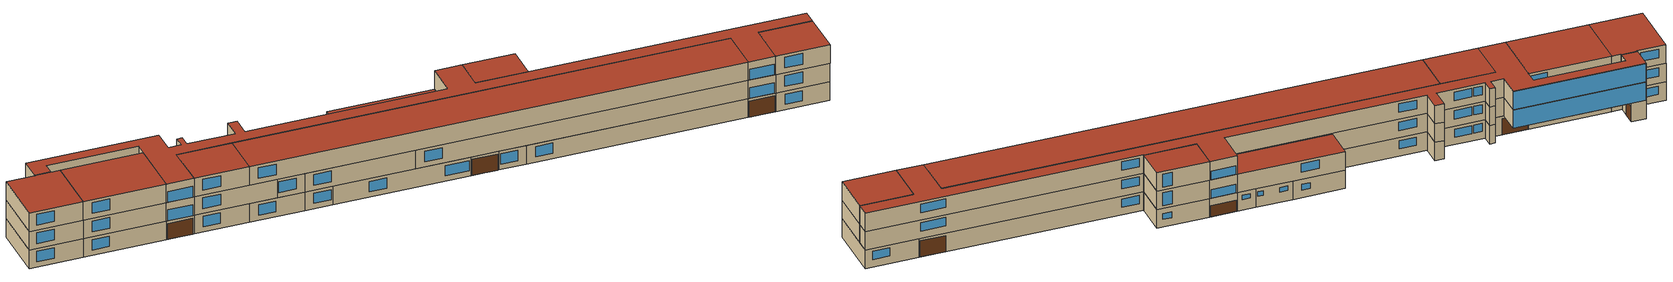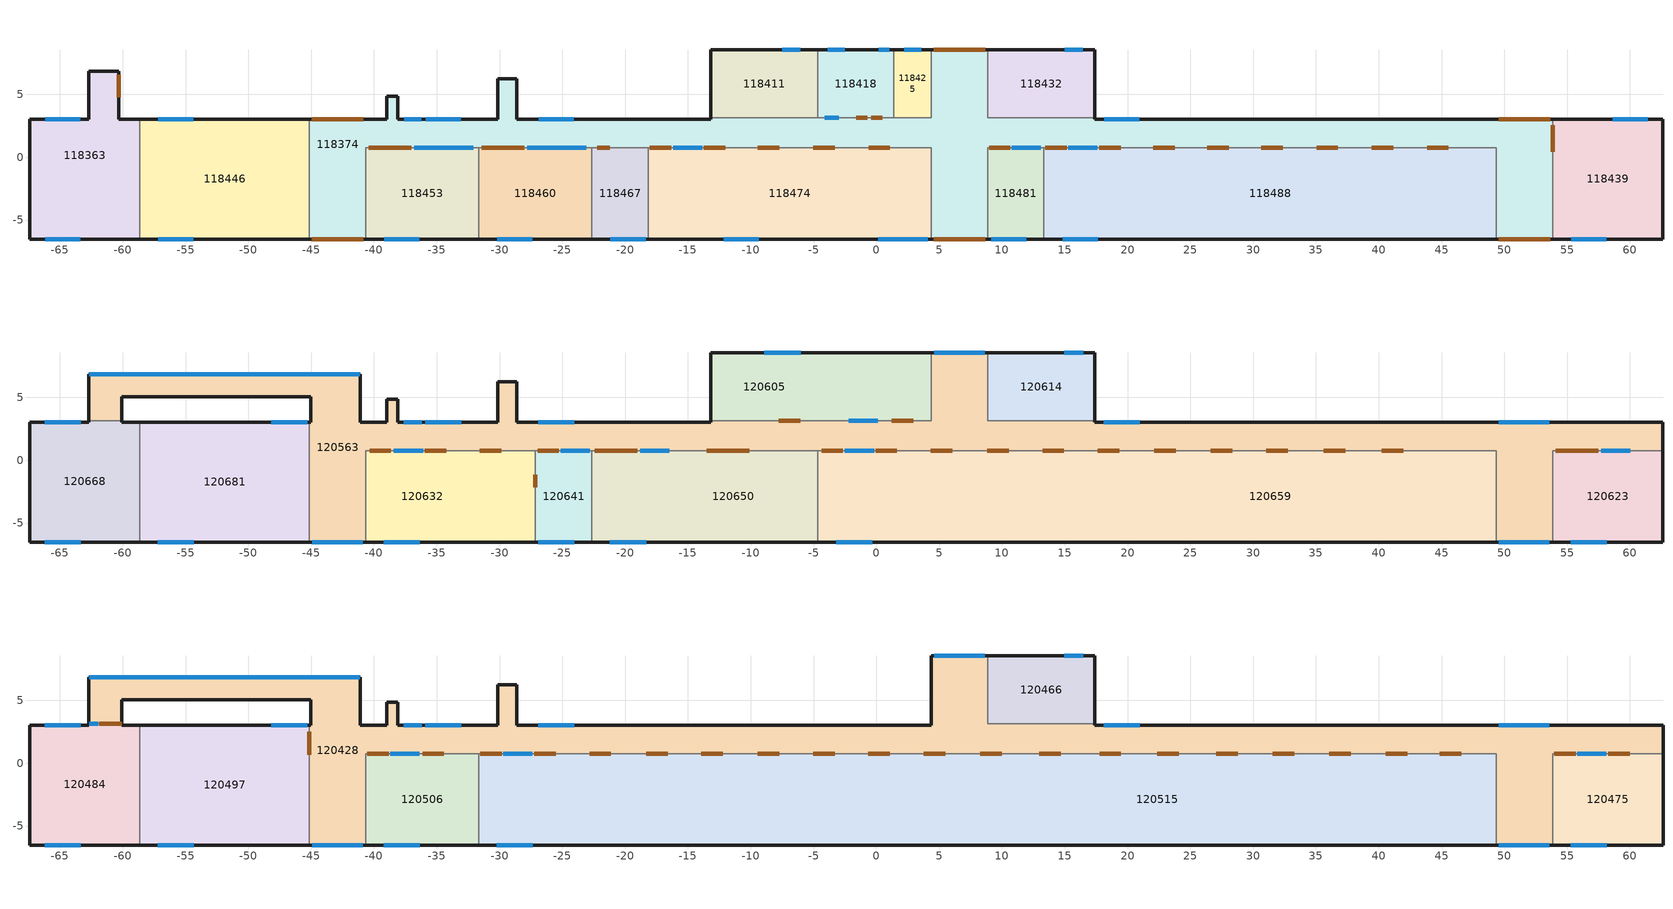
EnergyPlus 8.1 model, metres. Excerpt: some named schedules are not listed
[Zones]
118363
 floor ground (1): -58.65,-6.51 -67.42,-6.51 -67.42,3.04 -62.7,3.04 -62.7,6.84 -60.3,6.84 -60.3,3.04 -58.65,3.04 z0
 wall outside (5): -58.65,3.04 -60.3,3.04 -60.3,6.84 -62.7,6.84 -62.7,3.04 -67.42,3.04 -67.42,-6.51 -58.65,-6.51 z0:3.3
 wall to 118446 (9): -58.65,-6.51 -58.65,3.04 z0:3.3
 window (1001): -63.38,3.04 -66.17,3.04 z1.33:2.77
 window x2 (1001): -66.17,-6.51 -63.38,-6.51 z0.93:2.77
 door (7): -60.3,4.79 -60.3,6.59 z0:2.55
118446
 floor ground (1): -45.15,-6.51 -58.65,-6.51 -58.65,3.04 -45.15,3.04 z0
 wall outside (5): -45.15,3.04 -58.65,3.04 / -58.65,-6.51 -45.15,-6.51 z0:3.3
 wall to 118374 (10): -45.15,-6.51 -45.15,3.04 z0:3.3
 window x3 (1001): -54.38,3.04 -57.17,3.04 z1.33:2.77
 window x2 (1001): -57.17,-6.51 -54.38,-6.51 z0.93:2.77
118374
 floor ground (1): 53.85,-6.51 49.35,-6.51 49.35,0.76 8.85,0.76 8.85,-6.51 4.35,-6.51 4.35,0.76 -40.65,0.76 -40.65,-6.51 -45.15,-6.51 -45.15,3.04 -39,3.04 -39,4.84 -38.1,4.84 -38.1,3.04 -30.15,3.04 -30.15,6.24 -28.65,6.24 -28.65,3.04 -13.2,3.04 -13.2,3.16 4.35,3.16 4.35,8.54 8.85,8.54 8.85,3.16 17.4,3.16 17.4,3.04 53.85,3.04 z0
 wall outside (5): -45.15,-6.51 -40.65,-6.51 / 4.35,-6.51 8.85,-6.51 / 49.35,-6.51 53.85,-6.51 / 53.85,3.04 17.4,3.04 17.4,3.16 / 8.85,8.54 4.35,8.54 / -13.2,3.16 -13.2,3.04 -28.65,3.04 -28.65,6.24 -30.15,6.24 -30.15,3.04 -38.1,3.04 -38.1,4.84 -39,4.84 -39,3.04 -45.15,3.04 z0:3.3
 wall to 118453 (10): -40.65,-6.51 -40.65,0.76 -31.65,0.76 z0:3.3
 wall to 118460 (10): -31.65,0.76 -22.65,0.76 z0:3.3
 wall to 118467 (9): -22.65,0.76 -18.15,0.76 z0:3.3
 wall to 118474 (10): -18.15,0.76 4.35,0.76 4.35,-6.51 z0:3.3
 wall to 118481 (10): 8.85,-6.51 8.85,0.76 13.33,0.76 z0:3.3
 wall to 118488 (10): 13.33,0.76 49.35,0.76 49.35,-6.51 z0:3.3
 wall to 118439 (10): 53.85,-6.51 53.85,3.04 z0:3.3
 wall to 118432 (9): 17.4,3.16 8.85,3.16 8.85,8.54 z0:3.3
 wall to 118425 (9): 4.35,8.54 4.35,3.16 1.4,3.16 z0:3.3
 wall to 118418 (9): 1.4,3.16 -4.65,3.16 z0:3.3
 wall to 118411 (9): -4.65,3.16 -13.2,3.16 z0:3.3
 window (1001): -33.08,3.04 -35.87,3.04 / -36.23,3.04 -37.57,3.04 z1.33:2.77
 window inside (1002): -36.81,0.76 -32.09,0.76 / -27.81,0.76 -23.09,0.76 / 10.77,0.76 13.09,0.76 z1.34:2.96; -2.99,3.16 -4.11,3.16 z1.34:2.26
 window inside x5 (1002): -16.19,0.76 -13.87,0.76 z1.35:2.97
 window inside x8 (1002): 15.27,0.76 17.59,0.76 z1.34:2.96
 window x7 (1001): 20.92,3.04 18.13,3.04 z1.33:2.77
 window x3 (1001): -24.08,3.04 -26.87,3.04 z1.33:2.77
 door (7): -40.85,3.04 -44.94,3.04 / -44.94,-6.51 -40.85,-6.51 / 4.56,-6.51 8.65,-6.51 / 49.56,-6.51 53.65,-6.51 / 53.65,3.04 49.56,3.04 z0:2.85; 8.65,8.54 4.56,8.54 z0:2
 door inside (11): -40.42,0.76 -37.03,0.76 / -31.42,0.76 -28.02,0.76 / -22.22,0.76 -21.23,0.76 / -18.02,0.76 -16.33,0.76 / -13.72,0.76 -12.03,0.76 / -9.42,0.76 -7.73,0.76 / -5.02,0.76 -3.33,0.76 / -0.62,0.76 1.07,0.76 / 8.98,0.76 10.67,0.76 / 13.45,0.76 15.15,0.76 / 17.75,0.76 19.45,0.76 / 22.05,0.76 23.75,0.76 / 26.35,0.76 28.05,0.76 / 30.65,0.76 32.35,0.76 / 35.05,0.76 36.75,0.76 / 39.45,0.76 41.15,0.76 / 43.85,0.76 45.55,0.76 z0:2; 53.85,0.44 53.85,2.54 / 0.48,3.16 -0.41,3.16 / -0.72,3.16 -1.62,3.16 z0:2.7
118453
 floor ground (1): -31.65,-6.51 -40.65,-6.51 -40.65,0.76 -31.65,0.76 z0
 wall outside (5): -40.65,-6.51 -31.65,-6.51 z0:3.3
 wall to 118460 (9): -31.65,-6.51 -31.65,0.76 z0:3.3
 window x2 (1001): -39.17,-6.51 -36.38,-6.51 z0.93:2.77
118460
 floor ground (1): -22.65,-6.51 -31.65,-6.51 -31.65,0.76 -22.65,0.76 z0
 wall outside (5): -31.65,-6.51 -22.65,-6.51 z0:3.3
 wall to 118467 (9): -22.65,-6.51 -22.65,0.76 z0:3.3
 window x2 (1001): -30.17,-6.51 -27.38,-6.51 z0.93:2.77
118467
 floor ground (1): -18.15,-6.51 -22.65,-6.51 -22.65,0.76 -18.15,0.76 z0
 wall outside (5): -22.65,-6.51 -18.15,-6.51 z0:3.3
 wall to 118474 (10): -18.15,-6.51 -18.15,0.76 z0:3.3
 window (1001): -21.17,-6.51 -18.38,-6.51 z0.93:2.77
118474
 floor ground (1): 4.35,-6.51 -18.15,-6.51 -18.15,0.76 4.35,0.76 z0
 wall outside (5): -18.15,-6.51 4.35,-6.51 z0:3.3
 window x4 (1001): -12.17,-6.51 -9.38,-6.51 z0.93:2.77
 window (1001): 0.13,-6.51 4.07,-6.51 z0.93:2.77
118481
 floor ground (1): 13.33,-6.51 8.85,-6.51 8.85,0.76 13.33,0.76 z0
 wall outside (5): 8.85,-6.51 13.33,-6.51 z0:3.3
 wall to 118488 (9): 13.33,-6.51 13.33,0.76 z0:3.3
 window (1001): 9.13,-6.51 11.92,-6.51 z0.93:2.77
118488
 floor ground (1): 49.35,-6.51 13.33,-6.51 13.33,0.76 49.35,0.76 z0
 wall outside (5): 13.33,-6.51 49.35,-6.51 z0:3.3
 window x8 (1001): 14.83,-6.51 17.62,-6.51 z0.93:2.77
118439
 floor ground (1): 62.63,-6.51 53.85,-6.51 53.85,3.04 62.63,3.04 z0
 wall outside (5): 53.85,-6.51 62.63,-6.51 62.63,3.04 53.85,3.04 z0:3.3
 window x2 (1001): 61.42,3.04 58.63,3.04 z1.33:2.77; 55.33,-6.51 58.12,-6.51 z0.93:2.77
118432
 floor ground (1): 17.4,3.16 8.85,3.16 8.85,8.54 17.4,8.54 z0
 wall outside (5): 17.4,3.16 17.4,8.54 8.85,8.54 z0:3.3
 window x2 (1001): 16.44,8.54 15,8.54 z1.33:2.37
118425
 floor ground (1): 4.35,3.16 1.4,3.16 1.4,8.54 4.35,8.54 z0
 wall outside (5): 4.35,8.54 1.4,8.54 z0:3.3
 wall to 118418 (10): 1.4,8.54 1.4,3.16 z0:3.3
 window (1001): 3.57,8.54 2.23,8.54 z1.88:2.67
118418
 floor ground (1): 1.4,3.16 -4.65,3.16 -4.65,8.54 1.4,8.54 z0
 wall outside (5): 1.4,8.54 -4.65,8.54 z0:3.3
 wall to 118411 (10): -4.65,8.54 -4.65,3.16 z0:3.3
 window (1001): -2.53,8.54 -3.87,8.54 z1.83:2.62
 window x2 (1001): 1.02,8.54 0.18,8.54 z1.88:2.72
118411
 floor ground (1): -4.65,3.16 -13.2,3.16 -13.2,8.54 -4.65,8.54 z0
 wall outside (5): -4.65,8.54 -13.2,8.54 -13.2,3.16 z0:3.3
 window x2 (1001): -6.06,8.54 -7.5,8.54 z1.33:2.37
120563
 floor outside (13): -41.1,3.04 -45.03,3.04 -45.03,5.06 -60.09,5.06 -60.09,3.16 -60.3,3.16 -60.3,6.84 -41.1,6.84 z3.3
 floor to 118363 (4): -60.3,3.16 -62.7,3.16 -62.7,6.84 -60.3,6.84 z3.3
 floor to 118374 (4): 53.85,-6.51 49.35,-6.51 49.35,0.76 -40.65,0.76 -40.65,-6.51 -45.15,-6.51 -45.15,3.04 -39,3.04 -39,4.84 -38.1,4.84 -38.1,3.04 -30.15,3.04 -30.15,6.24 -28.65,6.24 -28.65,3.04 -13.2,3.04 -13.2,3.16 4.35,3.16 4.35,8.54 8.85,8.54 8.85,3.16 17.4,3.16 17.4,3.04 53.85,3.04 z3.3
 floor to 118439 (4): 62.63,0.76 53.85,0.76 53.85,3.04 62.63,3.04 z3.3
 wall outside (5): -60.09,3.16 -60.09,5.06 -45.03,5.06 -45.03,3.04 -45.15,3.04 / -45.15,-6.51 -40.65,-6.51 / 49.35,-6.51 53.85,-6.51 / 62.63,0.76 62.63,3.04 17.4,3.04 17.4,3.16 / 8.85,8.54 4.35,8.54 / -13.2,3.16 -13.2,3.04 -28.65,3.04 -28.65,6.24 -30.15,6.24 -30.15,3.04 -38.1,3.04 -38.1,4.84 -39,4.84 -39,3.04 -41.1,3.04 -41.1,6.84 -62.7,6.84 -62.7,3.16 z3.3:6.6
 wall to 120668 (10): -62.7,3.16 -60.09,3.16 z3.3:6.6
 wall to 120681 (10): -45.15,3.04 -45.15,-6.51 z3.3:6.6
 wall to 120632 (10): -40.65,-6.51 -40.65,0.76 -27.15,0.76 z3.3:6.6
 wall to 120641 (10): -27.15,0.76 -22.65,0.76 z3.3:6.6
 wall to 120650 (10): -22.65,0.76 -4.65,0.76 z3.3:6.6
 wall to 120659 (10): -4.65,0.76 49.35,0.76 49.35,-6.51 z3.3:6.6
 wall to 120623 (10): 53.85,-6.51 53.85,0.76 62.63,0.76 z3.3:6.6
 wall to 120614 (9): 17.4,3.16 8.85,3.16 8.85,8.54 z3.3:6.6
 wall to 120605 (10): 4.35,8.54 4.35,3.16 -13.2,3.16 z3.3:6.6
 window (1001): -41.14,6.84 -62.65,6.84 z3.34:6.56; -44.9,-6.51 -40.89,-6.51 / 49.57,-6.51 53.59,-6.51 z3.34:5.26; 53.59,3.04 49.57,3.04 / -33.04,3.04 -35.91,3.04 / -36.19,3.04 -37.61,3.04 z4.59:6.11; 8.61,8.54 4.6,8.54 z3.34:4.86
 window inside x3 (1002): -38.41,0.76 -36.09,0.76 z4.64:6.26
 window inside (1002): -25.13,0.76 -22.81,0.76 z4.74:6.36
 window inside x4 (1002): -18.81,0.76 -16.49,0.76 z4.64:6.26
 window inside x11 (1002): -2.51,0.76 -0.19,0.76 z4.74:6.36
 window inside x2 (1002): 57.69,0.76 60.01,0.76 / 0.11,3.16 -2.21,3.16 z4.64:6.26
 window x9 (1001): 20.96,3.04 18.09,3.04 z4.59:6.11
 window x3 (1001): -24.04,3.04 -26.91,3.04 z4.59:6.11
 door inside (11): -40.35,0.76 -38.65,0.76 / -35.95,0.76 -34.25,0.76 / -31.57,0.76 -29.87,0.76 / -26.97,0.76 -25.27,0.76 / -22.42,0.76 -19.02,0.76 / -13.52,0.76 -10.12,0.76 / -4.37,0.76 -2.67,0.76 / -0.07,0.76 1.63,0.76 / 4.33,0.76 6.03,0.76 / 8.83,0.76 10.53,0.76 / 13.23,0.76 14.93,0.76 / 17.63,0.76 19.33,0.76 / 22.13,0.76 23.83,0.76 / 26.63,0.76 28.33,0.76 / 31.03,0.76 32.73,0.76 / 35.63,0.76 37.33,0.76 / 40.23,0.76 41.93,0.76 / 54.08,0.76 57.48,0.76 z3.4:5.4; 2.93,3.16 1.23,3.16 / -6.07,3.16 -7.77,3.16 z3.45:5.45
120668
 floor to 118363 (4): -58.65,-6.51 -67.42,-6.51 -67.42,3.04 -62.7,3.04 -62.7,3.16 -60.3,3.16 -60.3,3.04 -58.65,3.04 z3.3
 wall outside (5): -62.7,3.16 -62.7,3.04 -67.42,3.04 -67.42,-6.51 -58.65,-6.51 / -58.65,3.04 -60.09,3.04 -60.09,3.16 z3.3:6.6
 wall to 120681 (9): -58.65,-6.51 -58.65,3.04 z3.3:6.6
 window (1001): -63.34,3.04 -66.21,3.04 z4.59:6.11
 window x2 (1001): -66.21,-6.51 -63.34,-6.51 z4.19:6.11
120659
 floor to 118374 (4): 8.85,-6.51 4.35,-6.51 4.35,0.76 8.85,0.76 z3.3
 floor to 118474 (4): 4.35,-6.51 -4.65,-6.51 -4.65,0.76 4.35,0.76 z3.3
 floor to 118481 (4): 13.33,-6.51 8.85,-6.51 8.85,0.76 13.33,0.76 z3.3
 floor to 118488 (4): 49.35,-6.51 13.33,-6.51 13.33,0.76 49.35,0.76 z3.3
 wall outside (5): -4.65,-6.51 49.35,-6.51 z3.3:6.6
 wall to 120650 (10): -4.65,0.76 -4.65,-6.51 z3.3:6.6
 window x12 (1001): -3.21,-6.51 -0.34,-6.51 z4.19:6.11
120605
 floor to 118411 (4): -4.65,3.16 -13.2,3.16 -13.2,8.54 -4.65,8.54 z3.3
 floor to 118418 (4): 1.4,3.16 -4.65,3.16 -4.65,8.54 1.4,8.54 z3.3
 floor to 118425 (4): 4.35,3.16 1.4,3.16 1.4,8.54 4.35,8.54 z3.3
 wall outside (5): 4.35,8.54 -13.2,8.54 -13.2,3.16 z3.3:6.6
 window x4 (1001): -6.04,8.54 -8.91,8.54 z4.59:6.11
 roof outside (15_1): -13.2,3.16 4.35,3.16 4.35,8.54 -13.2,8.54 z6.6
120614
 floor to 118432 (4): 17.4,3.16 8.85,3.16 8.85,8.54 17.4,8.54 z3.3
 wall outside (5): 17.4,3.16 17.4,8.54 8.85,8.54 z3.3:6.6
 window x2 (1001): 16.48,8.54 14.96,8.54 z3.79:6.11
120623
 floor to 118439 (4): 62.63,-6.51 53.85,-6.51 53.85,0.76 62.63,0.76 z3.3
 wall outside (5): 53.85,-6.51 62.63,-6.51 62.63,0.76 z3.3:6.6
 window x2 (1001): 55.29,-6.51 58.16,-6.51 z4.19:6.11
120681
 floor to 118446 (4): -45.15,-6.51 -58.65,-6.51 -58.65,3.04 -45.15,3.04 z3.3
 wall outside (5): -45.15,3.04 -58.65,3.04 / -58.65,-6.51 -45.15,-6.51 z3.3:6.6
 window x3 (1001): -45.31,3.04 -48.18,3.04 z4.59:6.11; -57.21,-6.51 -54.34,-6.51 z4.19:6.11
120632
 floor to 118453 (4): -31.65,-6.51 -40.65,-6.51 -40.65,0.76 -31.65,0.76 z3.3
 floor to 118460 (4): -27.15,-6.51 -31.65,-6.51 -31.65,0.76 -27.15,0.76 z3.3
 wall outside (5): -40.65,-6.51 -27.15,-6.51 z3.3:6.6
 wall to 120641 (9): -27.15,-6.51 -27.15,0.76 z3.3:6.6
 window x3 (1001): -39.21,-6.51 -36.34,-6.51 z4.19:6.11
 door inside (11): -27.15,-2.16 -27.15,-1.16 z3.4:5.4
120641
 floor to 118460 (4): -22.65,-6.51 -27.15,-6.51 -27.15,0.76 -22.65,0.76 z3.3
 wall outside (5): -27.15,-6.51 -22.65,-6.51 z3.3:6.6
 wall to 120650 (9): -22.65,-6.51 -22.65,0.76 z3.3:6.6
 window (1001): -26.91,-6.51 -24.04,-6.51 z4.19:6.11
120650
 floor to 118467 (4): -18.15,-6.51 -22.65,-6.51 -22.65,0.76 -18.15,0.76 z3.3
 floor to 118474 (4): -4.65,-6.51 -18.15,-6.51 -18.15,0.76 -4.65,0.76 z3.3
 wall outside (5): -22.65,-6.51 -4.65,-6.51 z3.3:6.6
 window x4 (1001): -21.21,-6.51 -18.34,-6.51 z4.19:6.11
120428
 floor to 120563 (4): 62.63,0.76 53.85,0.76 53.85,-6.51 49.35,-6.51 49.35,0.76 -40.65,0.76 -40.65,-6.51 -45.15,-6.51 -45.15,3.04 -45.03,3.04 -45.03,5.06 -60.09,5.06 -60.09,3.16 -62.7,3.16 -62.7,6.84 -41.1,6.84 -41.1,3.04 -39,3.04 -39,4.84 -38.1,4.84 -38.1,3.04 -30.15,3.04 -30.15,6.24 -28.65,6.24 -28.65,3.04 4.35,3.04 4.35,8.54 8.85,8.54 8.85,3.16 17.4,3.16 17.4,3.04 62.63,3.04 z6.6
 wall outside (5): 8.85,8.54 4.35,8.54 4.35,3.04 -28.65,3.04 -28.65,6.24 -30.15,6.24 -30.15,3.04 -38.1,3.04 -38.1,4.84 -39,4.84 -39,3.04 -41.1,3.04 -41.1,6.84 -62.7,6.84 -62.7,3.16 / -60.09,3.16 -60.09,5.06 -45.03,5.06 -45.03,3.04 -45.15,3.04 / -45.15,-6.51 -40.65,-6.51 / 49.35,-6.51 53.85,-6.51 / 62.63,0.76 62.63,3.04 17.4,3.04 17.4,3.16 z6.6:9.9
 wall to 120466 (9): 17.4,3.16 8.85,3.16 8.85,8.54 z6.6:9.9
 wall to 120484 (10): -62.7,3.16 -60.09,3.16 z6.6:9.9
 wall to 120497 (10): -45.15,3.04 -45.15,-6.51 z6.6:9.9
 wall to 120506 (10): -40.65,-6.51 -40.65,0.76 -31.65,0.76 z6.6:9.9
 wall to 120515 (10): -31.65,0.76 49.35,0.76 49.35,-6.51 z6.6:9.9
 wall to 120475 (10): 53.85,-6.51 53.85,0.76 62.63,0.76 z6.6:9.9
 window (1001): 8.61,8.54 4.6,8.54 z6.64:8.16; -33.04,3.04 -35.91,3.04 / -36.19,3.04 -37.61,3.04 / 53.59,3.04 49.57,3.04 z7.89:9.41; -41.14,6.84 -62.65,6.84 z6.64:9.86; -44.9,-6.51 -40.89,-6.51 / 49.57,-6.51 53.59,-6.51 z6.64:8.56
 window x7 (1001): -24.04,3.04 -26.91,3.04 z7.89:9.41
 window inside (1002): -62.65,3.16 -61.93,3.16 z8.04:9.66
 window inside x2 (1002): -38.71,0.76 -36.39,0.76 / 55.79,0.76 58.11,0.76 z7.94:9.56
 window inside x18 (1002): -29.71,0.76 -27.39,0.76 z7.94:9.56
 window x9 (1001): 20.96,3.04 18.09,3.04 z7.89:9.41
 door inside (11): -61.88,3.16 -60.09,3.16 / -45.15,2.49 -45.15,0.69 z6.7:9.3; -40.53,0.76 -38.83,0.76 / -36.13,0.76 -34.43,0.76 / -31.53,0.76 -29.83,0.76 / -27.23,0.76 -25.53,0.76 / -22.83,0.76 -21.13,0.76 / -18.33,0.76 -16.63,0.76 / 53.97,0.76 55.67,0.76 / 58.27,0.76 59.97,0.76 z6.7:8.7; -13.93,0.76 -12.23,0.76 / -9.43,0.76 -7.73,0.76 / -5.03,0.76 -3.33,0.76 / -0.63,0.76 1.07,0.76 / 3.77,0.76 5.47,0.76 / 8.27,0.76 9.97,0.76 / 12.97,0.76 14.67,0.76 / 17.77,0.76 19.47,0.76 / 22.37,0.76 24.07,0.76 / 27.07,0.76 28.77,0.76 / 31.57,0.76 33.27,0.76 / 36.07,0.76 37.77,0.76 / 40.57,0.76 42.27,0.76 / 44.87,0.76 46.57,0.76 z6.68:8.68
 roof outside (15_1): -62.7,3.16 -60.09,3.16 -60.09,5.06 -45.03,5.06 -45.03,3.04 -45.15,3.04 -45.15,-6.51 -40.65,-6.51 -40.65,0.76 49.35,0.76 49.35,-6.51 53.85,-6.51 53.85,0.76 62.63,0.76 62.63,3.04 17.4,3.04 17.4,3.16 8.85,3.16 8.85,8.54 4.35,8.54 4.35,3.04 -28.65,3.04 -28.65,6.24 -30.15,6.24 -30.15,3.04 -38.1,3.04 -38.1,4.84 -39,4.84 -39,3.04 -41.1,3.04 -41.1,6.84 -62.7,6.84 z9.9
120466
 floor to 120614 (4): 17.4,3.16 8.85,3.16 8.85,8.54 17.4,8.54 z6.6
 wall outside (5): 17.4,3.16 17.4,8.54 8.85,8.54 z6.6:9.9
 window x2 (1001): 16.48,8.54 14.96,8.54 z7.09:9.41
 roof outside (15_1): 8.85,3.16 17.4,3.16 17.4,8.54 8.85,8.54 z9.9
120475
 floor to 120623 (4): 62.63,-6.51 53.85,-6.51 53.85,0.76 62.63,0.76 z6.6
 wall outside (5): 53.85,-6.51 62.63,-6.51 62.63,0.76 z6.6:9.9
 window x2 (1001): 55.29,-6.51 58.16,-6.51 z7.49:9.41
 roof outside (15_1): 53.85,-6.51 62.63,-6.51 62.63,0.76 53.85,0.76 z9.9
120506
 floor to 120632 (4): -31.65,-6.51 -40.65,-6.51 -40.65,0.76 -31.65,0.76 z6.6
 wall outside (5): -40.65,-6.51 -31.65,-6.51 z6.6:9.9
 wall to 120515 (9): -31.65,-6.51 -31.65,0.76 z6.6:9.9
 window x2 (1001): -39.21,-6.51 -36.34,-6.51 z7.49:9.41
 roof outside (15_1): -40.65,-6.51 -31.65,-6.51 -31.65,0.76 -40.65,0.76 z9.9
120515
 floor to 120632 (4): -27.15,-6.51 -31.65,-6.51 -31.65,0.76 -27.15,0.76 z6.6
 floor to 120641 (4): -22.65,-6.51 -27.15,-6.51 -27.15,0.76 -22.65,0.76 z6.6
 floor to 120650 (4): -4.65,-6.51 -22.65,-6.51 -22.65,0.76 -4.65,0.76 z6.6
 floor to 120659 (4): 49.35,-6.51 -4.65,-6.51 -4.65,0.76 49.35,0.76 z6.6
 wall outside (5): -31.65,-6.51 49.35,-6.51 z6.6:9.9
 window x18 (1001): -30.21,-6.51 -27.34,-6.51 z7.49:9.41
 roof outside (15_1): -31.65,-6.51 49.35,-6.51 49.35,0.76 -31.65,0.76 z9.9
120484
 floor to 120668 (4): -58.65,-6.51 -67.42,-6.51 -67.42,3.04 -62.7,3.04 -62.7,3.16 -60.09,3.16 -60.09,3.04 -58.65,3.04 z6.6
 wall outside (5): -62.7,3.16 -62.7,3.04 -67.42,3.04 -67.42,-6.51 -58.65,-6.51 / -58.65,3.04 -60.09,3.04 -60.09,3.16 z6.6:9.9
 wall to 120497 (9): -58.65,-6.51 -58.65,3.04 z6.6:9.9
 window (1001): -63.34,3.04 -66.21,3.04 z7.89:9.41
 window x2 (1001): -66.21,-6.51 -63.34,-6.51 z7.49:9.41
 roof outside (15_1): -67.42,-6.51 -58.65,-6.51 -58.65,3.04 -60.09,3.04 -60.09,3.16 -62.7,3.16 -62.7,3.04 -67.42,3.04 z9.9
120497
 floor to 120681 (4): -45.15,-6.51 -58.65,-6.51 -58.65,3.04 -45.15,3.04 z6.6
 wall outside (5): -45.15,3.04 -58.65,3.04 / -58.65,-6.51 -45.15,-6.51 z6.6:9.9
 window x3 (1001): -45.31,3.04 -48.18,3.04 z7.89:9.41; -57.21,-6.51 -54.34,-6.51 z7.49:9.41
 roof outside (15_1): -58.65,-6.51 -45.15,-6.51 -45.15,3.04 -58.65,3.04 z9.9
[Building]
Building: North Axis {deg}=0; Terrain=Suburbs; Loads Convergence Tolerance Value=0.04; Temperature Convergence Tolerance Value {deltaC}=0.4; Solar Distribution=FullExterior; Maximum Number of Warmup Days=25; Minimum Number of Warmup Days=6
[Site:Location]
Yangjae Elementary School: Latitude {deg}=37.48; Longitude {deg}=126.55; Time Zone {hr}=9; Elevation {m}=70
[Site:GroundTemperature:BuildingSurface]
18, 18, 18, 18, 18, 18, 18, 18, 18, 18, 18, 18
[Site:GroundReflectance]
0.2, 0.2, 0.2, 0.2, 0.2, 0.2, 0.2, 0.2, 0.2, 0.2, 0.2, 0.2
[Site:GroundReflectance:SnowModifier]
1, 1
[Material] Roughness=Rough; Thermal Absorptance=0.9
Name | Thickness {m} | Conductivity {W/m-K} | Density {kg/m3} | Specific Heat {J/kg-K} | Solar Absorptance | Visible Absorptance
1_1_37 | 0.1327 | 0.04 | 10 | 1400 | 0.6 | 0.6
1_2_9 | 0.1 | 1.13 | 2000 | 1000 | 0.6 | 0.6
1_3_29 | 0.07 | 0.41 | 1200 | 840 | 0.73 | 0.73
1_4_34 | 0.03 | 0.14 | 650 | 1200 | 0.78 | 0.78
3_1_7 | 0.1 | 1.4 | 2100 | 840 | 0.6 | 0.6
5_1_14_wallint | 0.034 | 0.06 | 15 | 1400 | 0.6 | 0.6
5_3_6 | 0.18 | 0.62 | 1700 | 800 | 0.7 | 0.7
7_1_370 | 0.012 | 1 | 2500 | 750 | 0.7 | 0.7
9_1_114 | 0.015 | 0.88 | 2800 | 896 | 0.6 | 0.6
9_2_11 | 0.2 | 0.51 | 1400 | 1000 | 0.6 | 0.6
11_1_108 | 0.035 | 0.19 | 700 | 2390 | 0.5 | 0.5
13_1_17 | 0.025 | 0.5 | 1300 | 1000 | 0.7 | 0.7
13_2_111 | 0.1482 | 0.04 | 30 | 840 | 0.6 | 0.6
13_3_34 | 0.005 | 0.14 | 650 | 1200 | 0.78 | 0.78
15_2_180 | 0.15 | 1.35 | 1800 | 1000 | 0.6 | 0.6
15_3_28_intinsul | 0.125 | 0.04 | 35 | 1590 | 0.6 | 0.6
[Material:RoofVegetation]
a/big shrub: Height of Plants {m}=0.0324336; Leaf Area Index=0.413741; Leaf Reflectivity=0.11; Leaf Emissivity=0.9; Minimum Stomatal Resistance {s/m}=159; Soil Layer=Ecoroof Soil; Roughness=MediumRough; Conductivity of Dry Soil {W/m-K}=0.5                          0.2; Density of Dry Soil {kg/m3}=300; Specific Heat of Dry Soil {J/kg-K}=800; Thermal Absorptance=0.9; Solar Absorptance=0.7; Visible Absorptance=0.75; Saturation Volumetric Moisture Content of the Soil Layer=0.5; Residual Volumetric Moisture Content of the Soil Layer=0.01; Initial Volumetric Moisture Content of the Soil Layer=0.15; Moisture Diffusion Calculation Method=Advanced
[WindowMaterial:Glazing] Optical Data Type=SpectralAverage; Infrared Transmittance at Normal Incidence=0; Back Side Infrared Hemispherical Emissivity=0.84; Dirt Correction Factor for Solar and Visible Transmittance=1
Name | Thickness {m} | Solar Transmittance at Normal Incidence | Front Side Solar Reflectance at Normal Incidence | Back Side Solar Reflectance at Normal Incidence | Visible Transmittance at Normal Incidence | Front Side Visible Reflectance at Normal Incidence | Back Side Visible Reflectance at Normal Incidence | Front Side Infrared Hemispherical Emissivity | Conductivity {W/m-K}
63 | 0.004 | 0.816 | 0.075 | 0.075 | 0.892 | 0.081 | 0.081 | 0.84 | 1
3 | 0.006 | 0.775 | 0.071 | 0.071 | 0.881 | 0.08 | 0.08 | 0.84 | 0.9
low-e | 0.006 | 0.775 | 0.071 | 0.071 | 0.881 | 0.08 | 0.08 | 0.2 | 0.9
[WindowMaterial:Gas]
winair: Gas Type=Air; Thickness {m}=0.0125
[WindowMaterial:Blind]
Blind: Slat Orientation=Horizontal; Slat Width {m}=0.05; Slat Separation {m}=0.05; Slat Thickness {m}=0.002; Slat Angle {deg}=45; Slat Conductivity {W/m-K}=221; Front Side Slat Beam Solar Reflectance=0.1; Back Side Slat Beam Solar Reflectance=0.1; Front Side Slat Diffuse Solar Reflectance=0.1; Back Side Slat Diffuse Solar Reflectance=0.1; Slat Beam Visible Transmittance=0.1; Slat Diffuse Visible Transmittance=0.1; Front Side Slat Infrared Hemispherical Emissivity=0.9; Back Side Slat Infrared Hemispherical Emissivity=0.9; Blind to Glass Distance {m}=0.05; Blind Top Opening Multiplier=0.5; Blind Left Side Opening Multiplier=0.5; Blind Right Side Opening Multiplier=0.5; Maximum Slat Angle {deg}=180
[Construction]
1: 1_1_37, 1_2_9, 1_3_29, 1_4_34
4: 3_1_7
5: 5_3_6, 5_1_14_wallint
7: 7_1_370
9; 10: 9_1_114, 9_2_11, 9_1_114
11: 11_1_108
13: 13_1_17, 13_2_111, 13_3_34
1001: 3
1002: 63
EX win_with blind: Blind, 3, winair, low-e
15_1: a/big shrub, 9_1_114, 15_2_180, 15_3_28_intinsul
[WindowProperty:ShadingControl]
blindcontrol: Shading Type=ExteriorBlind; Construction with Shading=EX win_with blind; Shading Control Type=OnIfHighSolarOnWindow; Schedule=blind_SCH; Setpoint {W/m2, W or deg C}=50; Shading Control Is Scheduled=Yes; Glare Control Is Active=No; Type of Slat Angle Control for Blinds=FixedSlatAngle
[WindowProperty:FrameAndDivider]
1: Frame Width {m}=0.08; Frame Outside Projection {m}=0; Frame Inside Projection {m}=0; Frame Conductance {W/m2-K}=500; Ratio of Frame-Edge Glass Conductance to Center-Of-Glass Conductance=1; Frame Solar Absorptance=0.3; Frame Visible Absorptance=0.3; Frame Thermal Hemispherical Emissivity=0.3; Divider Type=DividedLite; Divider Width {m}=0.04; Number of Horizontal Dividers=2; Number of Vertical Dividers=3; Divider Outside Projection {m}=0; Divider Inside Projection {m}=0; Divider Conductance {W/m2-K}=500; Ratio of Divider-Edge Glass Conductance to Center-Of-Glass Conductance=1; Divider Solar Absorptance=0.3; Divider Visible Absorptance=0.3; Divider Thermal Hemispherical Emissivity=0.3; Outside Reveal Solar Absorptance=0.3; Inside Sill Depth {m}=0; Inside Sill Solar Absorptance=0.3; Inside Reveal Depth {m}=0; Inside Reveal Solar Absorptance=0.3
[Zone] Type=1; Multiplier=1; Floor Area {m2}=autocalculate; Zone Inside Convection Algorithm=TARP
Name | Volume {m3}
118363 | 306.6401
118374 | 1180.54
118411; 118432; 120614; 120466 | 151.7967
118418 | 107.4117
118425 | 52.3743
118439 | 276.5441
118446; 120681; 120497 | 425.4525
118453; 118460; 120506 | 216.0675
118467; 120641 | 108.0338
118474 | 540.1688
118481 | 107.4391
118488 | 864.8647
120563 | 1307.58
120605 | 311.5827
120623; 120475 | 210.6658
120632 | 324.1013
120650 | 432.135
120659 | 1296.405
120668; 120484 | 277.5777
120428 | 1300.627
120515 | 1944.61
[People] Number of People Calculation Method=People; Fraction Radiant=0.5; Sensible Heat Fraction=AUTOCALCULATE; Enable ASHRAE 55 Comfort Warnings=Yes; Mean Radiant Temperature Calculation Type=ZoneAveraged; Work Efficiency Schedule=Work efficiency; Clothing Insulation Calculation Method=ClothingInsulationSchedule; Air Velocity Schedule=AirVelocitySchedule; Thermal Comfort Model 1 Type=Fanger; Thermal Comfort Model 2 Type=Pierce; Thermal Comfort Model 3 Type=KSU
Name | Zone or ZoneList | Number of People Schedule | Number of People | Activity Level Schedule | Clothing Insulation Schedule
People 118363 | 118363 | 10000 | 102.213 | Activity Schedule 118363 | Clothing Schedule 118363
People 118374 | 118374 | 132 | 39.3513 | Activity Schedule 118374 | Clothing Schedule 118374
People 118411 | 118411 | 133 | 5.05989 | Activity Schedule 118411 | Clothing Schedule 118411
People 118418 | 118418 | 10019 | 4.23137 | Activity Schedule 118418 | Clothing Schedule 118418
People 118425 | 118425 | 129 | 1.11097 | Activity Schedule 118425 | Clothing Schedule 118425
People 118432 | 118432 | 133 | 5.05989 | Activity Schedule 118432 | Clothing Schedule 118432
People 118439 | 118439 | 10005 | 46.09066 | Activity Schedule 118439 | Clothing Schedule 118439
People 118446 | 118446 | 140 | 14.18175 | Activity Schedule 118446 | Clothing Schedule 118446
People 118453 | 118453 | 10006 | 36.01125 | Activity Schedule 118453 | Clothing Schedule 118453
People 118460 | 118460 | 10002 | 26.8447 | Activity Schedule 118460 | Clothing Schedule 118460
People 118467 | 118467 | 129 | 2.291625 | Activity Schedule 118467 | Clothing Schedule 118467
People 118474 | 118474 | 10003 | 16.3688 | Activity Schedule 118474 | Clothing Schedule 118474
People 118481 | 118481 | 10003 | 3.5813 | Activity Schedule 118481 | Clothing Schedule 118481
People 118488 | 118488 | 10004 | 107.453 | Activity Schedule 118488 | Clothing Schedule 118488
People 120563 | 120563 | 132 | 43.5859 | Activity Schedule 120563 | Clothing Schedule 120563
People 120605 | 120605 | 10003 | 10.38609 | Activity Schedule 120605 | Clothing Schedule 120605
People 120614 | 120614 | 133 | 5.05989 | Activity Schedule 120614 | Clothing Schedule 120614
People 120623 | 120623 | 10010 | 26.1736 | Activity Schedule 120623 | Clothing Schedule 120623
People 120632 | 120632 | 10008 | 54.0169 | Activity Schedule 120632 | Clothing Schedule 120632
People 120641 | 120641 | 10008 | 18.0056 | Activity Schedule 120641 | Clothing Schedule 120641
People 120650 | 120650 | 10009 | 72.0225 | Activity Schedule 120650 | Clothing Schedule 120650
People 120659 | 120659 | 10010 | 161.068 | Activity Schedule 120659 | Clothing Schedule 120659
People 120668 | 120668 | 10006 | 46.26292 | Activity Schedule 120668 | Clothing Schedule 120668
People 120681 | 120681 | 10007 | 70.90875 | Activity Schedule 120681 | Clothing Schedule 120681
People 120428 | 120428 | 132 | 43.3542 | Activity Schedule 120428 | Clothing Schedule 120428
People 120466 | 120466 | 133 | 5.05989 | Activity Schedule 120466 | Clothing Schedule 120466
People 120475 | 120475 | 10015 | 26.1736 | Activity Schedule 120475 | Clothing Schedule 120475
People 120484 | 120484 | 10011 | 46.26292 | Activity Schedule 120484 | Clothing Schedule 120484
People 120497 | 120497 | 10012 | 70.90875 | Activity Schedule 120497 | Clothing Schedule 120497
People 120506 | 120506 | 10013 | 36.01125 | Activity Schedule 120506 | Clothing Schedule 120506
People 120515 | 120515 | 10014 | 241.603 | Activity Schedule 120515 | Clothing Schedule 120515
[Lights] Design Level Calculation Method=LightingLevel; Return Air Fraction=0; Fraction Radiant=0.42; Fraction Visible=0.18; Fraction Replaceable=1
Name | Zone or ZoneList | Schedule | Lighting Level {W}
118363 General lighting | 118363 | 10000 | 1393.82
118374 General lighting | 118374 | 1206 | 1073.22
118411 General lighting | 118411 | 1211 | 413.991
118418 General lighting | 118418 | 10019 | 1074.117
118425 General lighting | 118425 | 1191 | 872.905
118432 General lighting | 118432 | 1211 | 413.991
118439 General lighting | 118439 | 10005 | 2514.036
118446 General lighting | 118446 | 1246 | 3223.125
118453 General lighting | 118453 | 10006 | 2160.675
118460 General lighting | 118460 | 10002 | 2160.675
118467 General lighting | 118467 | 1191 | 1800.56
118474 General lighting | 118474 | 10003 | 4419.56
118481 General lighting | 118481 | 10003 | 1074.39
118488 General lighting | 118488 | 10004 | 8648.65
120563 General lighting | 120563 | 1206 | 1188.71
120605 General lighting | 120605 | 1196 | 5193.045
120614 General lighting | 120614 | 1211 | 413.991
120623 General lighting | 120623 | 10010 | 2106.66
120632 General lighting | 120632 | 10008 | 3241.01
120650 General lighting | 120650 | 10009 | 4321.35
120659 General lighting | 120659 | 10010 | 12964.05
120668 General lighting | 120668 | 10006 | 2271.09
120681 General lighting | 120681 | 10007 | 4254.525
120428 General lighting | 120428 | 1206 | 1576.52
120466 General lighting | 120466 | 1211 | 413.991
120475 General lighting | 120475 | 10015 | 2106.66
120484 General lighting | 120484 | 10011 | 2271.09
120497 General lighting | 120497 | 10012 | 3094.2
120506 General lighting | 120506 | 10013 | 2160.675
120515 General lighting | 120515 | 10014 | 19446.1
[ElectricEquipment] Design Level Calculation Method=EquipmentLevel; Fraction Latent=0; Fraction Radiant=0.2; Fraction Lost=0
Name | Zone or ZoneList | Schedule | Design Level {W}
118363 Computing gain 1 | 118363 | 10050 | 557.5278
118363 Miscellaneous gain 2; 118363 Equipment 3 | 118363 | 10050 | 278.7639
118374 Miscellaneous gain 1 | 118374 | 1205 | 357.7395
118411 Miscellaneous gain 1 | 118411 | 1210 | 45.999
118418 Computing gain 1 | 118418 | 10051 | 781.176
118418 Miscellaneous gain 2 | 118418 | 10051 | 1399.607
118418 Equipment 3 | 118418 | 10051 | 32.549
118425 Equipment 1 | 118425 | 1190 | 158.71
118432 Miscellaneous gain 1 | 118432 | 1210 | 45.999
118439 Computing gain 1 | 118439 | 10052 | 1173.22
118439 Miscellaneous gain 2 | 118439 | 10052 | 1005.61
118439 Equipment 3 | 118439 | 10052 | 1927.43
118446 Equipment 1 | 118446 | 1245 | 5157
118453 Miscellaneous gain 1 | 118453 | 10049 | 261.9
118460 Computing gain 1 | 118460 | 10048 | 589.275
118460 Miscellaneous gain 2 | 118460 | 10048 | 327.375
118474 Computing gain 1 | 118474 | 10053 | 2455.31
118474 Miscellaneous gain 2 | 118474 | 10053 | 654.75
118474 Equipment 3 | 118474 | 10053 | 3273.75
118481 Computing gain 1 | 118481 | 10053 | 683.7033
118481 Miscellaneous gain 2 | 118481 | 10053 | 651.146
118481 Equipment 3 | 118481 | 10053 | 390.6876
118488 Computing gain 1 | 118488 | 10047 | 2358.72
118488 Miscellaneous gain 2 | 118488 | 10047 | 1310.401
120563 Miscellaneous gain 1 | 120563 | 1205 | 396.2354
120605 Computing gain 1 | 120605 | 10053 | 1321.866
120605 Miscellaneous gain 2 | 120605 | 10053 | 188.838
120605 Equipment 3 | 120605 | 10053 | 3493.503
120614 Miscellaneous gain 1 | 120614 | 1210 | 45.999
120623 Computing gain 1 | 120623 | 10054 | 574.5429
120623 Miscellaneous gain 2 | 120623 | 10054 | 319.1905
120632 Computing gain 1 | 120632 | 10055 | 5892.75
120641 Computing gain 1 | 120641 | 10055 | 1080.34
120650 Computing gain 1 | 120650 | 10056 | 1440.45
120650 Miscellaneous gain 2 | 120650 | 10056 | 2880.9
120659 Computing gain 1 | 120659 | 10054 | 3535.65
120659 Miscellaneous gain 2 | 120659 | 10054 | 1964.25
120668 Computing gain 1 | 120668 | 10049 | 841.144
120668 Miscellaneous gain 2 | 120668 | 10049 | 336.4576
120681 Miscellaneous gain 1 | 120681 | 10007 | 128.925
120428 Miscellaneous gain 1 | 120428 | 1205 | 394.1294
120466 Miscellaneous gain 1 | 120466 | 1210 | 45.999
120475 Computing gain 1 | 120475 | 10057 | 574.5429
120475 Miscellaneous gain 2 | 120475 | 10057 | 319.1905
120484 Computing gain 1; 120484 Miscellaneous gain 2 | 120484 | 10061 | 252.3432
120497 Computing gain 1 | 120497 | 10060 | 257.85
120497 Miscellaneous gain 2 | 120497 | 10060 | 773.55
120506 Computing gain 1 | 120506 | 10059 | 327.375
120506 Miscellaneous gain 2 | 120506 | 10059 | 261.9
120515 Computing gain 1 | 120515 | 10058 | 5303.475
120515 Miscellaneous gain 2 | 120515 | 10058 | 2946.375
[ZoneInfiltration:DesignFlowRate] Schedule=On; Design Flow Rate Calculation Method=Flow/zone; Constant Term Coefficient=1; Temperature Term Coefficient=0; Velocity Term Coefficient=0; Velocity Squared Term Coefficient=0
Name | Zone or ZoneList | Design Flow Rate {m3/s}
118363 Infiltration | 118363 | 0.059624
118374 Infiltration | 118374 | 0.22955
118411 Infiltration | 118411 | 0.029516
118418 Infiltration | 118418 | 0.020886
118425 Infiltration | 118425 | 0.010184
118432 Infiltration | 118432 | 0.029516
118439 Infiltration | 118439 | 0.053772
118446 Infiltration | 118446 | 0.082727
118453 Infiltration | 118453 | 0.042013
118460 Infiltration | 118460 | 0.042013
118467 Infiltration | 118467 | 0.021007
118474 Infiltration | 118474 | 0.105033
118481 Infiltration | 118481 | 0.020891
118488 Infiltration | 118488 | 0.168168
120563 Infiltration | 120563 | 0.254251
120605 Infiltration | 120605 | 0.060586
120614 Infiltration | 120614 | 0.029516
120623 Infiltration | 120623 | 0.040963
120632 Infiltration | 120632 | 0.06302
120641 Infiltration | 120641 | 0.021007
120650 Infiltration | 120650 | 0.084026
120659 Infiltration | 120659 | 0.252079
120668 Infiltration | 120668 | 0.053973
120681 Infiltration | 120681 | 0.082727
120428 Infiltration | 120428 | 0.2529
120466 Infiltration | 120466 | 0.029516
120475 Infiltration | 120475 | 0.040963
120484 Infiltration | 120484 | 0.053973
120497 Infiltration | 120497 | 0.082727
120506 Infiltration | 120506 | 0.042013
120515 Infiltration | 120515 | 0.378118
[ZoneVentilation:DesignFlowRate] Schedule=1097; Design Flow Rate Calculation Method=Flow/zone; Ventilation Type=NATURAL; Fan Pressure Rise {Pa}=0; Fan Total Efficiency=1; Constant Term Coefficient=1; Temperature Term Coefficient=0; Velocity Term Coefficient=0; Velocity Squared Term Coefficient=0; Minimum Indoor Temperature {C}=22; Delta Temperature {deltaC}=-50; Maximum Wind Speed {m/s}=40
Name | Zone or ZoneList | Design Flow Rate {m3/s}
118374 Nat Vent | 118374 | 0.983784
118411 Nat Vent | 118411 | 0.126497
118418 Nat Vent | 118418 | 0.08951
118425 Nat Vent | 118425 | 0.043645
118432 Nat Vent | 118432 | 0.126497
118439 Nat Vent | 118439 | 0.230453
118446 Nat Vent | 118446 | 0.354544
118453 Nat Vent | 118453 | 0.180056
118460 Nat Vent | 118460 | 0.180056
118467 Nat Vent | 118467 | 0.090028
118474 Nat Vent | 118474 | 0.450141
118481 Nat Vent | 118481 | 0.089533
118488 Nat Vent | 118488 | 0.720721
120563 Nat Vent | 120563 | 1.089647
120605 Nat Vent | 120605 | 0.259652
120614 Nat Vent | 120614 | 0.126497
120623 Nat Vent | 120623 | 0.175555
120632 Nat Vent | 120632 | 0.270084
120641 Nat Vent | 120641 | 0.090028
120650 Nat Vent | 120650 | 0.360113
120659 Nat Vent | 120659 | 1.080338
120668 Nat Vent | 120668 | 0.231315
120681 Nat Vent | 120681 | 0.354544
120428 Nat Vent | 120428 | 1.083856
120475 Nat Vent | 120475 | 0.175555
120484 Nat Vent | 120484 | 0.231315
120497 Nat Vent | 120497 | 0.354544
120506 Nat Vent | 120506 | 0.180056
120515 Nat Vent | 120515 | 1.620506
[ZoneControl:Thermostat] Control Type Schedule=Zone Control Type Sched
Name | Zone or ZoneList | Control 1
Zone 118363 Thermostat | 118363 | Dual Setpoint - Zone 118363
Zone 118439 Thermostat | 118439 | Dual Setpoint - Zone 118439
Zone 118453 Thermostat | 118453 | Dual Setpoint - Zone 118453
Zone 118460 Thermostat | 118460 | Dual Setpoint - Zone 118460
Zone 118474 Thermostat | 118474 | Dual Setpoint - Zone 118474
Zone 118481 Thermostat | 118481 | Dual Setpoint - Zone 118481
Zone 118488 Thermostat | 118488 | Dual Setpoint - Zone 118488
Zone 120605 Thermostat | 120605 | Dual Setpoint - Zone 120605
Zone 120623 Thermostat | 120623 | Dual Setpoint - Zone 120623
Zone 120632 Thermostat | 120632 | Dual Setpoint - Zone 120632
Zone 120641 Thermostat | 120641 | Dual Setpoint - Zone 120641
Zone 120650 Thermostat | 120650 | Dual Setpoint - Zone 120650
Zone 120659 Thermostat | 120659 | Dual Setpoint - Zone 120659
Zone 120668 Thermostat | 120668 | Dual Setpoint - Zone 120668
Zone 120681 Thermostat | 120681 | Dual Setpoint - Zone 120681
Zone 120475 Thermostat | 120475 | Dual Setpoint - Zone 120475
Zone 120484 Thermostat | 120484 | Dual Setpoint - Zone 120484
Zone 120497 Thermostat | 120497 | Dual Setpoint - Zone 120497
Zone 120506 Thermostat | 120506 | Dual Setpoint - Zone 120506
Zone 120515 Thermostat | 120515 | Dual Setpoint - Zone 120515
[ThermostatSetpoint:DualSetpoint]
Name | Heating Setpoint Temperature Schedule | Cooling Setpoint Temperature Schedule
Dual Setpoint - Zone 118363 | Zone 118363 Heating SP Sch | Zone 118363 Cooling SP Sch
Dual Setpoint - Zone 118439 | Zone 118439 Heating SP Sch | Zone 118439 Cooling SP Sch
Dual Setpoint - Zone 118453 | Zone 118453 Heating SP Sch | Zone 118453 Cooling SP Sch
Dual Setpoint - Zone 118460 | Zone 118460 Heating SP Sch | Zone 118460 Cooling SP Sch
Dual Setpoint - Zone 118474 | Zone 118474 Heating SP Sch | Zone 118474 Cooling SP Sch
Dual Setpoint - Zone 118481 | Zone 118481 Heating SP Sch | Zone 118481 Cooling SP Sch
Dual Setpoint - Zone 118488 | Zone 118488 Heating SP Sch | Zone 118488 Cooling SP Sch
Dual Setpoint - Zone 120605 | Zone 120605 Heating SP Sch | Zone 120605 Cooling SP Sch
Dual Setpoint - Zone 120623 | Zone 120623 Heating SP Sch | Zone 120623 Cooling SP Sch
Dual Setpoint - Zone 120632 | Zone 120632 Heating SP Sch | Zone 120632 Cooling SP Sch
Dual Setpoint - Zone 120641 | Zone 120641 Heating SP Sch | Zone 120641 Cooling SP Sch
Dual Setpoint - Zone 120650 | Zone 120650 Heating SP Sch | Zone 120650 Cooling SP Sch
Dual Setpoint - Zone 120659 | Zone 120659 Heating SP Sch | Zone 120659 Cooling SP Sch
Dual Setpoint - Zone 120668 | Zone 120668 Heating SP Sch | Zone 120668 Cooling SP Sch
Dual Setpoint - Zone 120681 | Zone 120681 Heating SP Sch | Zone 120681 Cooling SP Sch
Dual Setpoint - Zone 120475 | Zone 120475 Heating SP Sch | Zone 120475 Cooling SP Sch
Dual Setpoint - Zone 120484 | Zone 120484 Heating SP Sch | Zone 120484 Cooling SP Sch
Dual Setpoint - Zone 120497 | Zone 120497 Heating SP Sch | Zone 120497 Cooling SP Sch
Dual Setpoint - Zone 120506 | Zone 120506 Heating SP Sch | Zone 120506 Cooling SP Sch
Dual Setpoint - Zone 120515 | Zone 120515 Heating SP Sch | Zone 120515 Cooling SP Sch
[Zone equipment]
118363: Zone 118363 Ideal Loads Air
118439: Zone 118439 Ideal Loads Air
118453: Zone 118453 Ideal Loads Air
118460: Zone 118460 Ideal Loads Air
118474: Zone 118474 Ideal Loads Air
118481: Zone 118481 Ideal Loads Air
118488: Zone 118488 Ideal Loads Air
120605: Zone 120605 Ideal Loads Air
120623: Zone 120623 Ideal Loads Air
120632: Zone 120632 Ideal Loads Air
120641: Zone 120641 Ideal Loads Air
120650: Zone 120650 Ideal Loads Air
120659: Zone 120659 Ideal Loads Air
120668: Zone 120668 Ideal Loads Air
120681: Zone 120681 Ideal Loads Air
120475: Zone 120475 Ideal Loads Air
120484: Zone 120484 Ideal Loads Air
120497: Zone 120497 Ideal Loads Air
120506: Zone 120506 Ideal Loads Air
120515: Zone 120515 Ideal Loads Air
[WaterUse:Equipment]
DHW 118446: Peak Flow Rate {m3/s}=1.47727e-06; Flow Rate Fraction Schedule=140; Target Temperature Schedule=DHW Supply Temperature 118446; Hot Water Supply Temperature Schedule=DHW Supply Temperature 118446; Cold Water Supply Temperature Schedule=DHW Mains Temperature 118446; Zone=118446
[Schedule:Compact]
Work efficiency: Through: 12/31, For: AllDays, Until: 24:00, 0
AirVelocitySchedule: Through: 12/31, For: AllDays, Until: 24:00, 0.137
129: Through: 09 Jan, For: AllDays, Until: 24:00, 0, Through: 13 Feb, For: Weekdays SummerDesignDay, Until: 08:00, 0, Until: 09:00, 0.25, Until: 12:00, 1, Until: 14:00, 0.75, Until: 16:00, 1, Until: 17:00, 0.25, Until: 24:00, 0, For: Weekends Holidays, Until: 24:00, 0, For: WinterDesignDay AllOtherDays, Until: 24:00, 0, Through: 20 Feb, For: AllDays, Until: 24:00, 0, Through: 20 Mar, For: Weekdays SummerDesignDay, Until: 08:00, 0, Until: 09:00, 0.25, Until: 12:00, 1, Until: 14:00, 0.75, Until: 16:00, 1, Until: 17:00, 0.25, Until: 24:00, 0, For: Weekends Holidays, Until: 24:00, 0, For: WinterDesignDay AllOtherDays, Until: 24:00, 0, Through: 03 Apr, For: AllDays, Until: 24:00, 0, Through: 29 May, For: Weekdays SummerDesignDay, Until: 08:00, 0, Until: 09:00, 0.25, Until: 12:00, 1, Until: 14:00, 0.75, Until: 16:00, 1, Until: 17:00, 0.25, Until: 24:00, 0, For: Weekends Holidays, Until: 24:00, 0, For: WinterDesignDay AllOtherDays, Until: 24:00, 0, Through: 05 Jun, For: AllDays, Until: 24:00, 0, Through: 24 Jul, For: Weekdays SummerDesignDay, Until: 08:00, 0, Until: 09:00, 0.25, Until: 12:00, 1, Until: 14:00, 0.75, Until: 16:00, 1, Until: 17:00, 0.25, Until: 24:00, 0, For: Weekends Holidays, Until: 24:00, 0, For: WinterDesignDay AllOtherDays, Until: 24:00, 0, Through: 04 Sep, For: AllDays, Until: 24:00, 0, Through: 23 Oct, For: Weekdays SummerDesignDay, Until: 08:00, 0, Until: 09:00, 0.25, Until: 12:00, 1, Until: 14:00, 0.75, Until: 16:00, 1, Until: 17:00, 0.25, Until: 24:00, 0, For: Weekends Holidays, Until: 24:00, 0, For: WinterDesignDay AllOtherDays, Until: 24:00, 0, Through: 30 Oct, For: AllDays, Until: 24:00, 0, Through: 22 Dec, For: Weekdays SummerDesignDay, Until: 08:00, 0, Until: 09:00, 0.25, Until: 12:00, 1, Until: 14:00, 0.75, Until: 16:00, 1, Until: 17:00, 0.25, Until: 24:00, 0, For: Weekends Holidays, Until: 24:00, 0, For: WinterDesignDay AllOtherDays, Until: 24:00, 0, Through: 31 Dec, For: AllDays, Until: 24:00, 0
132: Through: 09 Jan, For: AllDays, Until: 24:00, 0, Through: 13 Feb, For: Weekdays SummerDesignDay, Until: 08:00, 0, Until: 17:00, 0.75, Until: 24:00, 0, For: Weekends Holidays, Until: 24:00, 0, For: WinterDesignDay AllOtherDays, Until: 24:00, 0, Through: 20 Feb, For: AllDays, Until: 24:00, 0, Through: 20 Mar, For: Weekdays SummerDesignDay, Until: 08:00, 0, Until: 17:00, 0.75, Until: 24:00, 0, For: Weekends Holidays, Until: 24:00, 0, For: WinterDesignDay AllOtherDays, Until: 24:00, 0, Through: 03 Apr, For: AllDays, Until: 24:00, 0, Through: 29 May, For: Weekdays SummerDesignDay, Until: 08:00, 0, Until: 17:00, 0.75, Until: 24:00, 0, For: Weekends Holidays, Until: 24:00, 0, For: WinterDesignDay AllOtherDays, Until: 24:00, 0, Through: 05 Jun, For: AllDays, Until: 24:00, 0, Through: 24 Jul, For: Weekdays SummerDesignDay, Until: 08:00, 0, Until: 17:00, 0.75, Until: 24:00, 0, For: Weekends Holidays, Until: 24:00, 0, For: WinterDesignDay AllOtherDays, Until: 24:00, 0, Through: 04 Sep, For: AllDays, Until: 24:00, 0, Through: 23 Oct, For: Weekdays SummerDesignDay, Until: 08:00, 0, Until: 17:00, 0.75, Until: 24:00, 0, For: Weekends Holidays, Until: 24:00, 0, For: WinterDesignDay AllOtherDays, Until: 24:00, 0, Through: 30 Oct, For: AllDays, Until: 24:00, 0, Through: 22 Dec, For: Weekdays SummerDesignDay, Until: 08:00, 0, Until: 17:00, 0.75, Until: 24:00, 0, For: Weekends Holidays, Until: 24:00, 0, For: WinterDesignDay AllOtherDays, Until: 24:00, 0, Through: 31 Dec, For: AllDays, Until: 24:00, 0
133: Through: 09 Jan, For: AllDays, Until: 24:00, 0, Through: 13 Feb, For: Weekdays SummerDesignDay, Until: 08:00, 0, Until: 17:00, 0.25, Until: 24:00, 0, For: Weekends Holidays, Until: 24:00, 0, For: WinterDesignDay AllOtherDays, Until: 24:00, 0, Through: 20 Feb, For: AllDays, Until: 24:00, 0, Through: 20 Mar, For: Weekdays SummerDesignDay, Until: 08:00, 0, Until: 17:00, 0.25, Until: 24:00, 0, For: Weekends Holidays, Until: 24:00, 0, For: WinterDesignDay AllOtherDays, Until: 24:00, 0, Through: 03 Apr, For: AllDays, Until: 24:00, 0, Through: 29 May, For: Weekdays SummerDesignDay, Until: 08:00, 0, Until: 17:00, 0.25, Until: 24:00, 0, For: Weekends Holidays, Until: 24:00, 0, For: WinterDesignDay AllOtherDays, Until: 24:00, 0, Through: 05 Jun, For: AllDays, Until: 24:00, 0, Through: 24 Jul, For: Weekdays SummerDesignDay, Until: 08:00, 0, Until: 17:00, 0.25, Until: 24:00, 0, For: Weekends Holidays, Until: 24:00, 0, For: WinterDesignDay AllOtherDays, Until: 24:00, 0, Through: 04 Sep, For: AllDays, Until: 24:00, 0, Through: 23 Oct, For: Weekdays SummerDesignDay, Until: 08:00, 0, Until: 17:00, 0.25, Until: 24:00, 0, For: Weekends Holidays, Until: 24:00, 0, For: WinterDesignDay AllOtherDays, Until: 24:00, 0, Through: 30 Oct, For: AllDays, Until: 24:00, 0, Through: 22 Dec, For: Weekdays SummerDesignDay, Until: 08:00, 0, Until: 17:00, 0.25, Until: 24:00, 0, For: Weekends Holidays, Until: 24:00, 0, For: WinterDesignDay AllOtherDays, Until: 24:00, 0, Through: 31 Dec, For: AllDays, Until: 24:00, 0
10000: Through: 31 Jan, For: AllDays, Until: 24:00, 0, Through: 11 Feb, For : Weekdays, Until: 09:00, 0, Until: 12:10, 0.8, Until: 24:00, 0, For: Weekends Holidays AllOtherDays, Until: 24:00, 0, Through: 28 Feb, For: AllDays, Until: 24:00, 0, Through: 18 Jul, For: Weekdays, Until: 09:00, 0, Until: 12:10, 0.8, Until: 24:00, 0, For: Weekends Holidays AllOtherDays, Until: 24:00, 0, Through: 25 Aug, For: AllDays, Until: 24:00, 0, Through: 22 Dec, For: Weekdays, Until: 09:00, 0, Until: 12:10, 0.8, Until: 24:00, 0, For: Weekends Holidays AllOtherDays, Until: 24:00, 0, Through: 31 Dec, For: AllDays, Until: 24:00, 0
10005: Through: 31 Jan, For: Weekdays, Until: 09:00, 0, Until: 17:00, 0.5, Until: 24:00, 0, For: AllOtherDays, Until: 24:00, 0, Through: 11 Feb, For: Monday Tuesday Thursday Friday, Until: 09:00, 0, Until: 12:10, 0.25, Until: 24:00, 0, For: Wednesday, Until: 09:00, 0, Until: 11:20, 0.25, Until: 24:00, 0, For: AllOtherDays, Until: 24:00, 0, Through: 28 Feb, For: Weekdays, Until: 09:00, 0, Until: 17:00, 0.5, Until: 24:00, 0, For: AllOtherDays, Until: 24:00, 0, Through: 18 Jul, For: Monday Tuesday Thursday Friday, Until: 09:00, 0, Until: 12:10, 0.25, Until: 24:00, 0, For: Wednesday, Until: 09:00, 0, Until: 11:20, 0.25, Until: 24:00, 0, For: AllOtherDays, Until: 24:00, 0, Through: 25 Aug, For: Weekdays, Until: 09:00, 0, Until: 17:00, 0.5, Until: 24:00, 0, For: AllOtherDays, Until: 24:00, 0, Through: 22 Dec, For: Monday Tuesday Thursday Friday, Until: 09:00, 0, Until: 12:10, 0.25, Until: 24:00, 0, For: Wednesday, Until: 09:00, 0, Until: 11:20, 0.25, Until: 24:00, 0, For: AllOtherDays, Until: 24:00, 0, Through: 31 Dec, For: Weekdays, Until: 09:00, 0, Until: 17:00, 0.5, Until: 24:00, 0, For: AllOtherDays, Until: 24:00, 0
10019: Through: 31 Dec, For : AllDays, Until: 06:00, 1, Until: 18:00, 0, Until: 24:00, 1
Activity Schedule 118363; Activity Schedule 118374; Activity Schedule 118411; Activity Schedule 118418; Activity Schedule 118432; Activity Schedule 118439: Through: 12/31, For: AllDays, Until: 24:00, 126
Clothing Schedule 118363; Clothing Schedule 118374; Clothing Schedule 118411; Clothing Schedule 118418; Clothing Schedule 118425; Clothing Schedule 118432; Clothing Schedule 118439: Through: 4/1, For: AllDays, Until: 24:00, 1, Through: 9/30, For: AllDays, Until: 24:00, .5, Through: 12/31, For: AllDays, Until: 24:00, 1
Activity Schedule 118425: Through: 12/31, For: AllDays, Until: 24:00, 108
blind_SCH: Through: 04/30, For: AllDays, Until: 24:00, 0, Through: 09/30, For: AllDays, Until: 24:00, 1, Through: 12/31, For: AllDays, Until: 24:00, 0
